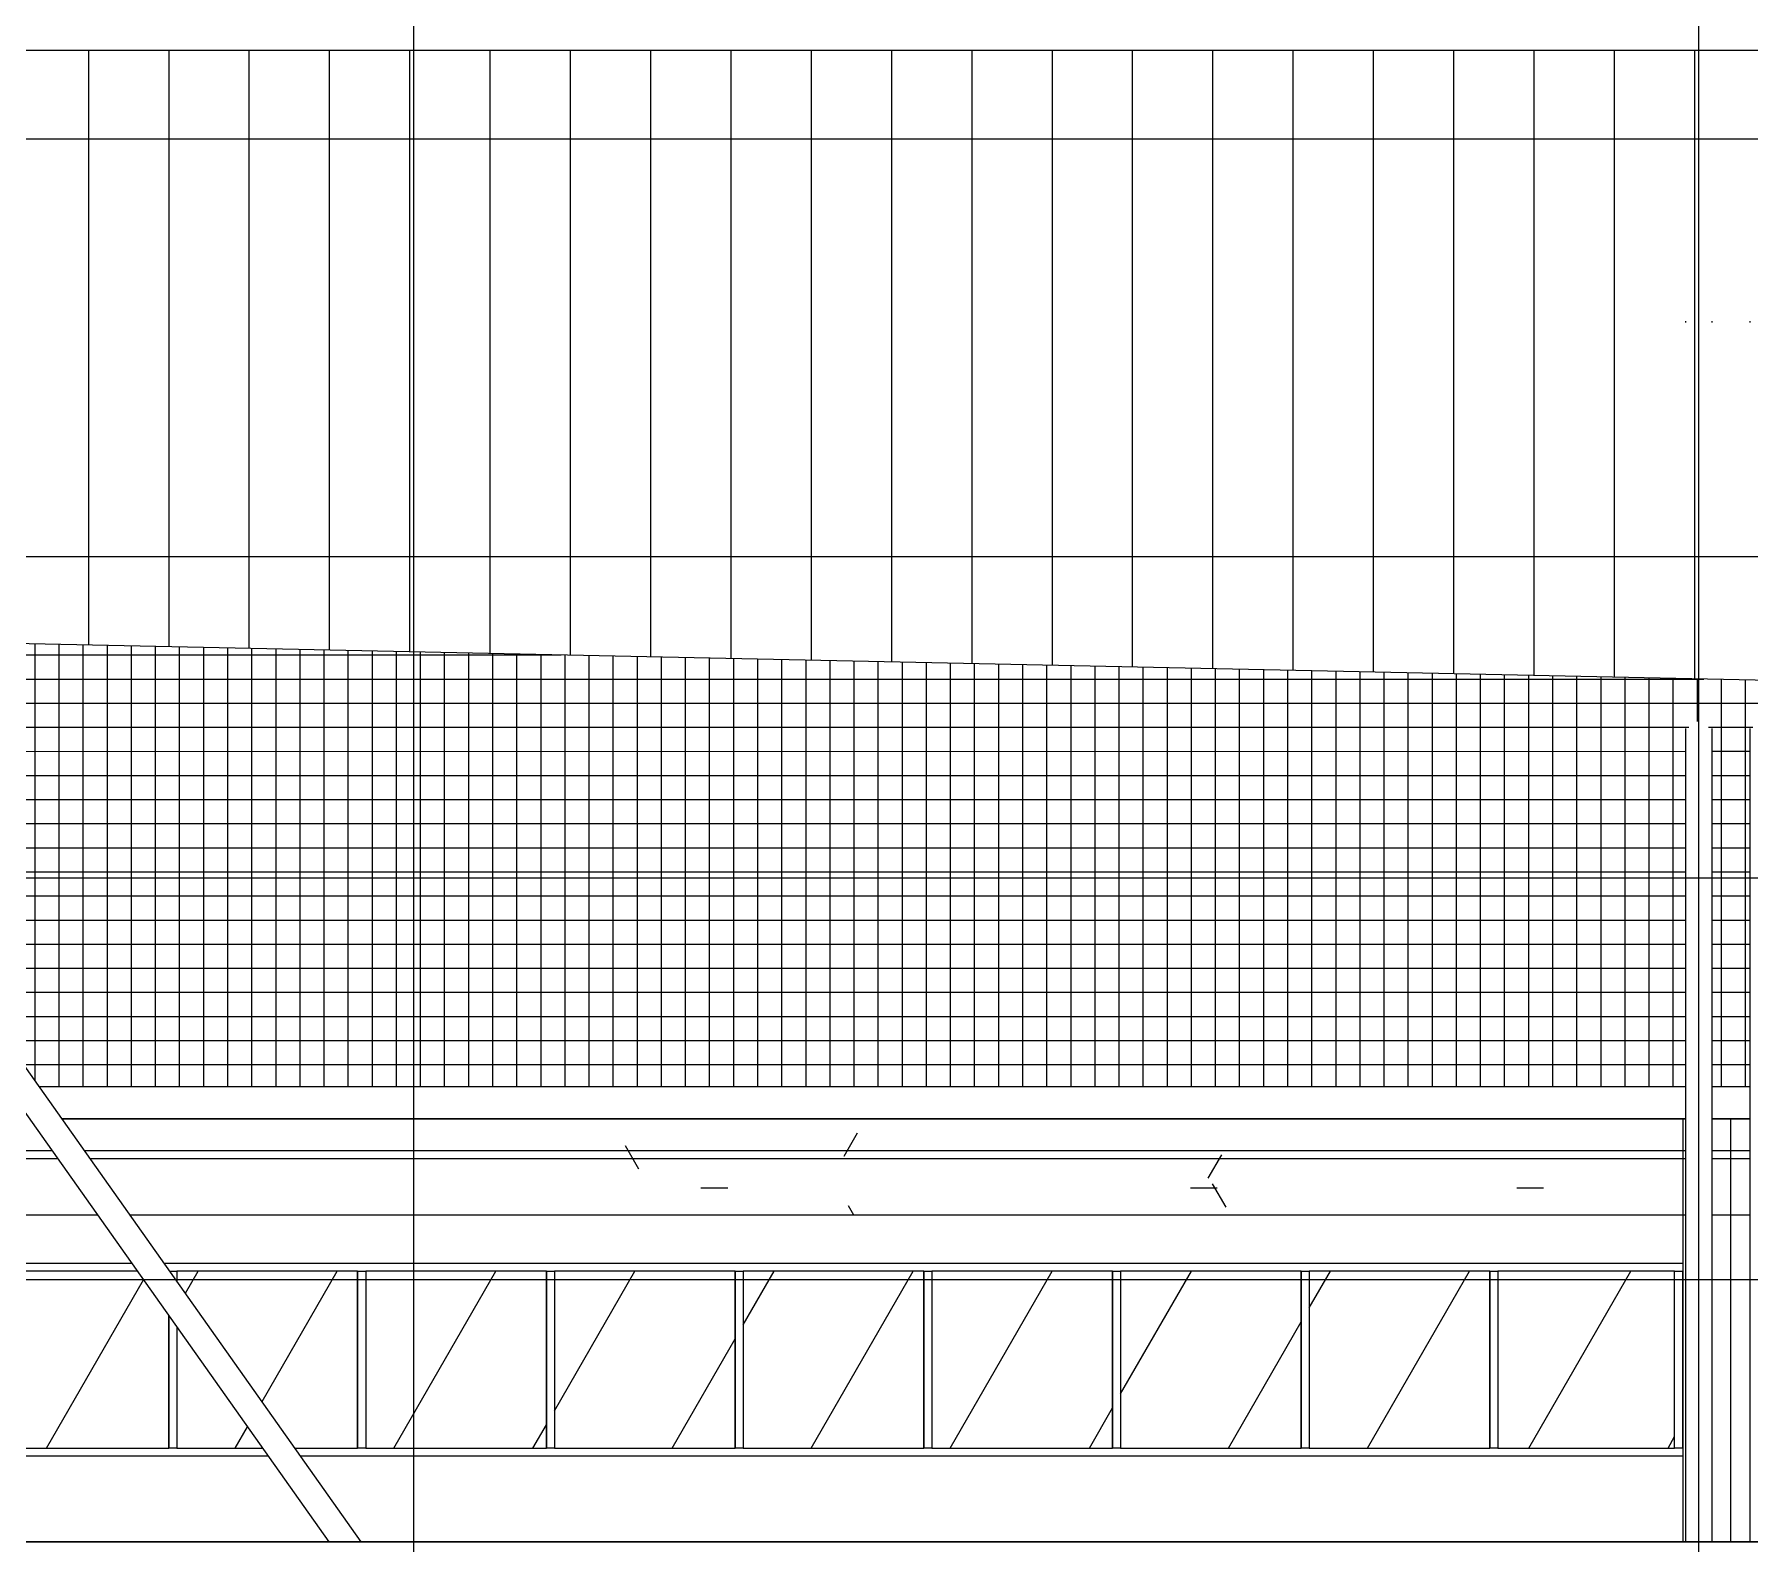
# Model space of a CAD drawing. Extents: x 692141 to 693595, y 1492301 to 1494225.
# Drawn here: x 692441.89 to 692452.58, y 1492381.07 to 1492390.46 of the extents above; entities that cross this region are included whole.
import ezdxf

# ---------------------------------------------------------------- set-up
doc = ezdxf.new("R2010")
doc.units = 0
doc.header["$MEASUREMENT"] = 0
doc.linetypes.add('Centre', pattern=[7937.5, 1587.5, -1190.625, 3968.75, -1190.625])
doc.linetypes.add('Grid Line', pattern=[5556.25, 3175, -793.75, 793.75, -793.75])
for name, color, linetype, lineweight in [('A-COLS', 52, 'Continuous', 5), ('A-FLOR', 192, 'Continuous', 5), ('A-FLOR-LEVL', 8, 'Grid Line', 5), ('A-GLAZ-CURT', 52, 'Continuous', 5), ('A-GLAZ-CWMG', 51, 'Continuous', 5), ('A-WALL-PATT', 111, 'Continuous', 5), ('S-BEAM', 12, 'Continuous', 5), ('S-GRID', 1, 'Continuous', 5)]:
    doc.layers.add(name, color=color, linetype=linetype, lineweight=lineweight)
doc.layers.add('A-WALL', color=2, linetype='Continuous')

# ---------------------------------------------------------------- blocks, each defined once
blk = doc.blocks.new('System Panel - Glazed 2-106318-500_ELEVATION 4')
at = {"layer": 'A-GLAZ-CURT'}
h = blk.add_hatch(dxfattribs=at)
h.set_pattern_fill('FP_84', color=256, style=0, pattern_type=2)
h.set_pattern_definition([(59.99999999999999, (192637.136, 7400), (-649.519052838329, 375.0000000000001), [])])
h.paths.add_polyline_path([(193199.6363112235, 6850.000000000899), (193199.6363112235, 7950.000000000926), (192074.6363112845, 7950.000000000926), (192074.6363112845, 6850.000000000899)], flags=0)
at = {"layer": 'A-GLAZ-CURT', "color": 7}
for p, q in [((193199.6363112236, 7950.000000000934), (192074.6363112846, 7950.000000000934)), ((192074.6363112846, 7950.000000000934), (192074.6363112846, 6850.000000000933)), ((193199.6363112236, 6850.000000000933), (193199.6363112236, 7950.000000000934)), ((192074.6363112846, 6850.000000000933), (193199.6363112236, 6850.000000000933))]:
    blk.add_line(p, q, dxfattribs=at)
blk = doc.blocks.new('System Panel - Glazed 2-V121-500_ELEVATION 4')
at = {"layer": 'A-GLAZ-CURT'}
h = blk.add_hatch(dxfattribs=at)
h.set_pattern_fill('FP_85', color=256, style=0, pattern_type=2)
h.set_pattern_definition([(59.99999999999999, (185587.136, 7400), (-649.519052838329, 375.0000000000001), [])])
h.paths.add_polyline_path([(186149.6363115894, 6850.000000000899), (186149.6363115894, 7950.000000000926), (185024.6363116504, 7950.000000000926), (185024.6363116504, 7888.126542052541), (185759.4042670566, 6850.000000000899), (185921.8274724441, 6850.000000000899)], flags=0)
h.paths.add_polyline_path([(185398.5171797133, 6850.000000000899), (185556.7685406492, 6850.000000000899), (185024.6363116504, 7601.829998492554), (185024.6363116504, 6850.000000000899)], flags=0)
at = {"layer": 'A-GLAZ-CURT', "color": 7}
for p, q in [((186149.6363115894, 7950.000000000934), (185024.6363116505, 7950.000000000934)), ((185024.6363116505, 7950.000000000934), (185024.6363116505, 7888.126542052504)), ((186149.6363115894, 6850.000000000933), (186149.6363115894, 7950.000000000934)), ((185024.6363116505, 7601.829998492513), (185024.6363116505, 6850.000000000933)), ((185024.6363116505, 6850.000000000933), (185557.5799630237, 6850.000000000933)), ((185759.4042670566, 6850.000000000933), (186149.6363115894, 6850.000000000933))]:
    blk.add_line(p, q, dxfattribs=at)
blk = doc.blocks.new('System Panel - Glazed 2-V122-500_ELEVATION 4')
at = {"layer": 'A-GLAZ-CURT'}
h = blk.add_hatch(dxfattribs=at)
h.set_pattern_fill('FP_86', color=256, style=0, pattern_type=2)
h.set_pattern_definition([(59.99999999999999, (184412.136, 7400), (-649.519052838329, 375.0000000000001), [])])
h.paths.add_polyline_path([(184923.3690894711, 6850.000000000899), (184974.6363116503, 6850.000000000899), (184974.6363116503, 7672.473154227283), (184778.2076251855, 7950.000000000926), (183849.6363117113, 7950.000000000926), (183849.6363117113, 6850.000000000899), (184829.8532535009, 6850.000000000899)], flags=0)
at = {"layer": 'A-GLAZ-CURT', "color": 7}
for p, q in [((184778.2076251855, 7950.000000000934), (183849.6363117114, 7950.000000000934)), ((183849.6363117114, 7950.000000000934), (183849.6363117114, 6850.000000000933)), ((184974.6363116504, 6850.000000000933), (184974.6363116504, 7672.473154227295)), ((183849.6363117114, 6850.000000000933), (184974.6363116504, 6850.000000000933))]:
    blk.add_line(p, q, dxfattribs=at)
blk = doc.blocks.new('Rectangular Mullion - 50 x 100mm-36998-500_ELEVATION 4')
at = {"layer": 'A-GLAZ-CWMG', "color": 7}
for p, q in [((215984.6363112844, 7950.000000000934), (216034.6363112844, 7950.000000000934)), ((215984.6363112844, 7950.000000000934), (215984.6363112844, 6850.000000000933)), ((216034.6363112844, 7950.000000000934), (216034.6363112844, 6850.000000000933)), ((216034.6363112844, 6850.000000000933), (215984.6363112844, 6850.000000000933))]:
    blk.add_line(p, q, dxfattribs=at)
blk = doc.blocks.new('Rectangular Mullion - 50 x 100mm-V125-500_ELEVATION 4')
at = {"layer": 'A-GLAZ-CWMG', "color": 7}
for p, q in [((184980.843351593, 7950.000000000934), (185024.6363116504, 7950.000000000934)), ((185024.6363116504, 7950.000000000934), (185024.6363116504, 7888.126542052672)), ((184974.6363116504, 7672.473154227242), (184974.6363116504, 6850.000000000933)), ((185024.6363116504, 7601.82999849267), (185024.6363116504, 6850.000000000933)), ((185024.6363116504, 6850.000000000933), (184974.6363116504, 6850.000000000933))]:
    blk.add_line(p, q, dxfattribs=at)
blk = doc.blocks.new('System Panel - Glazed 2-106319-500_ELEVATION 4')
at = {"layer": 'A-GLAZ-CURT'}
h = blk.add_hatch(dxfattribs=at)
h.set_pattern_fill('FP_87', color=256, style=0, pattern_type=2)
h.set_pattern_definition([(59.99999999999999, (183249.636, 7400), (-649.519052838329, 375.0000000000001), [])])
h.paths.add_polyline_path([(183799.6363117114, 6850.000000000899), (183799.6363117114, 7950.000000000926), (182699.6363114675, 7950.000000000926), (182699.6363114675, 6850.000000000899), (183305.27600879, 6850.000000000899)], flags=0)
at = {"layer": 'A-GLAZ-CURT', "color": 7}
for p, q in [((183799.6363117114, 7950.000000000934), (182699.6363114675, 7950.000000000934)), ((182699.6363114675, 7950.000000000934), (182699.6363114675, 6850.000000000933)), ((183799.6363117114, 6850.000000000933), (183799.6363117114, 7950.000000000934)), ((182699.6363114675, 6850.000000000933), (183799.6363117114, 6850.000000000933))]:
    blk.add_line(p, q, dxfattribs=at)
blk = doc.blocks.new('Rectangular Mullion - 50 x 200mm-37003-500_ELEVATION 4')
at = {"layer": 'A-GLAZ-CWMG', "color": 7}
for p, q in [((65999.63631146737, 7950.000000000934), (66049.63631146737, 7950.000000000934)), ((65999.63631146737, 6850.000000000933), (65999.63631146737, 7950.000000000934)), ((66049.63631146737, 6850.000000000933), (66049.63631146737, 7950.000000000934)), ((66049.63631146737, 6850.000000000933), (65999.63631146737, 6850.000000000933))]:
    blk.add_line(p, q, dxfattribs=at)
blk = doc.blocks.new('HAVI-DC_R19_AR_102_MEZZANINE FLOOR_rvt-2-500_ELEVATION 4')
at = {"layer": 'A-WALL', "color": 7}
for p, q in [((184282.7597698911, 8650), (180717.28892692, 8650)), ((194416.9363114621, 8650), (184485.3954962985, 8650)), ((194816.9363114574, 8650), (194582.3363114622, 8650)), ((182649.6363114676, 8000.000000000934), (184742.8184926644, 8000.000000000934)), ((184945.4542190718, 8000.000000000934), (194399.6363114674, 8000.000000000934)), ((194399.6363114674, 8000.000000000934), (194399.6363114674, 6800.000000000934)), ((185592.9357237169, 6800.000000000934), (182649.6363114676, 6800.000000000934)), ((194399.6363114674, 6800.000000000934), (185794.7933995776, 6800.000000000934))]:
    blk.add_line(p, q, dxfattribs=at)
at = {"lineweight": 5}
for name, p in [('System Panel - Glazed 2-V122-500_ELEVATION 4', (0, 0)), ('Rectangular Mullion - 50 x 100mm-V125-500_ELEVATION 4', (0, 0)), ('System Panel - Glazed 2-V121-500_ELEVATION 4', (0, 0)), ('Rectangular Mullion - 50 x 100mm-36998-500_ELEVATION 4', (-29834.99999969492, 0)), ('System Panel - Glazed 2-106318-500_ELEVATION 4', (-5874.999999695156, 0)), ('Rectangular Mullion - 50 x 100mm-36998-500_ELEVATION 4', (-28659.99999975592, 0)), ('System Panel - Glazed 2-106318-500_ELEVATION 4', (-4699.999999756149, 0)), ('Rectangular Mullion - 50 x 100mm-36998-500_ELEVATION 4', (-27484.99999981688, 0)), ('System Panel - Glazed 2-106318-500_ELEVATION 4', (-3524.999999817074, 0)), ('Rectangular Mullion - 50 x 100mm-36998-500_ELEVATION 4', (-26309.99999987784, 0)), ('System Panel - Glazed 2-106318-500_ELEVATION 4', (-2349.999999878069, 0)), ('Rectangular Mullion - 50 x 100mm-36998-500_ELEVATION 4', (-25134.99999993883, 0)), ('System Panel - Glazed 2-106318-500_ELEVATION 4', (-1174.999999939063, 0)), ('Rectangular Mullion - 50 x 100mm-36998-500_ELEVATION 4', (-23959.99999999979, 0)), ('System Panel - Glazed 2-106318-500_ELEVATION 4', (0, 0)), ('Rectangular Mullion - 50 x 100mm-36998-500_ELEVATION 4', (-22785.00000006078, 0)), ('System Panel - Glazed 2-106319-500_ELEVATION 4', (10549.99999975602, 0)), ('Rectangular Mullion - 50 x 200mm-37003-500_ELEVATION 4', (128350, 0))]:
    blk.add_blockref(name, p, dxfattribs=at)
blk = doc.blocks.new('HAVI-DC_R19_AR_103_LEVEL 2 FLOOR_rvt-2-500_ELEVATION 4')
at = {"layer": 'A-FLOR', "color": 7}
for p, q in [((184308.4498336931, 8900), (194416.9363114621, 8900)), ((194582.3363114622, 8900), (194816.9363114575, 8900)), ((184247.37063737, 8700), (180752.6909261643, 8700)), ((194416.9363114621, 8700), (184450.0063637774, 8700)), ((194816.9363114574, 8700), (194582.3363114622, 8700))]:
    blk.add_line(p, q, dxfattribs=at)
blk = doc.blocks.new('HAVI-DC_R19_AR_120_STRUCTURE_rvt-2-500_ELEVATION 4')
at = {"layer": 'S-BEAM'}
h = blk.add_hatch(dxfattribs=at)
h.set_pattern_fill('FP_109', color=256, style=0, pattern_type=2)
h.set_pattern_definition([(0, (212730.054, 1200), (4064, 1016), [167.64, -2880.36, 167.64, -2880.36, -16256]), (0, (212730.054, 1200), (4064, 1016), [-6096, 167.64, -5928.36, 167.64, -2880.36, -7112]), (0, (212730.054, 1200), (4064, 1016), [-15240, 167.64, -1864.36, 167.64, -4912.36]), (120, (214254.054, 1708), (-2911.881810244989, 3011.527240979959), [167.64, -2880.36, 167.64, -2880.36, -16256]), (120, (214254.054, 1708), (-2911.881810244989, 3011.527240979959), [-6095.999999999999, 167.64, -5928.359999999999, 167.64, -2880.36, -7111.999999999999]), (120, (214254.054, 1708), (-2911.881810244989, 3011.527240979959), [-15240, 167.64, -1864.36, 167.64, -4912.359999999999]), (240, (214762.054, 3740), (-1152.118189755009, -4027.527240979959), [167.64, -2880.36, 167.64, -2880.36, -16256]), (240, (214762.054, 3740), (-1152.118189755009, -4027.527240979959), [-6096, 167.64, -5928.36, 167.64, -2880.36, -7112]), (240, (214762.054, 3740), (-1152.118189755009, -4027.527240979959), [-15240, 167.64, -1864.36, 167.64, -4912.36])])
h.paths.add_polyline_path([(175149.3094896387, 8299.999999999984), (180266.8145154115, 8299.999999999984), (180688.7245451358, 8900.000000000022), (175149.3094896387, 8900.000000000022), (175149.3094896387, 8699.999999999998)], flags=0)
h.paths.add_polyline_path([(218582.3363114622, 8299.999999999984), (228266.8145154116, 8299.999999999984), (228691.6385063436, 8900.000000000022), (218582.3363114622, 8900.000000000022), (218582.3363114622, 8453.56835199019)], flags=0)
h.paths.add_polyline_path([(218367.0656217555, 8299.999999999984), (218416.9363114621, 8299.999999999984), (218416.9363114621, 8900.000000000022), (208308.4498336932, 8900.000000000022), (208733.1194239461, 8299.999999999984), (217843.7553290247, 8299.999999999984)], flags=0)
h.paths.add_polyline_path([(266799.309490436, 8299.999999999984), (266799.309490436, 8900.000000000022), (266582.3363114622, 8900.000000000022), (266582.3363114622, 8299.999999999984)], flags=0)
h.paths.add_polyline_path([(266113.9068396208, 8299.999999999984), (266416.9363114621, 8299.999999999984), (266416.9363114621, 8900.000000000022), (256308.4498336932, 8900.000000000022), (256733.1194239461, 8299.999999999984), (265988.3022602609, 8299.999999999984)], flags=0)
h.paths.add_polyline_path([(180469.4749322098, 8299.999999999984), (184530.4836975386, 8299.999999999984), (184105.8141072858, 8900.000000000022), (180894.2989231416, 8900.000000000022), (180578.2074658319, 8453.56835199019)], flags=0)
h.paths.add_polyline_path([(184733.1194239461, 8299.999999999984), (194416.9363114622, 8299.999999999984), (194416.9363114622, 8900.000000000022), (184308.4498336932, 8900.000000000022), (184624.4264087536, 8453.56835199019)], flags=0)
h.paths.add_polyline_path([(256089.3900905077, 8299.999999999984), (256530.4836975388, 8299.999999999984), (256105.8141072858, 8900.000000000022), (254582.3363114621, 8900.000000000022), (254582.3363114621, 8299.999999999984), (256045.4066983751, 8299.999999999984)], flags=0)
h.paths.add_polyline_path([(254091.584678043, 8299.999999999984), (254416.9363114621, 8299.999999999984), (254416.9363114621, 8900.000000000022), (252894.2989231418, 8900.000000000022), (252469.4749322099, 8299.999999999984), (253428.855234721, 8299.999999999984)], flags=0)
h.paths.add_polyline_path([(194582.3363114622, 8299.999999999984), (194816.9363114574, 8299.999999999984), (194816.9363114574, 8900.000000000022), (194582.3363114622, 8900.000000000022), (194582.3363114622, 8453.56835199019)], flags=0)
h.paths.add_polyline_path([(228469.4749322099, 8299.999999999984), (232530.4836975387, 8299.999999999984), (232105.8141072858, 8900.000000000022), (228894.2989231417, 8900.000000000022), (228578.2074658321, 8453.56835199019)], flags=0)
h.paths.add_polyline_path([(208530.4836975387, 8299.999999999984), (208105.8141072858, 8900.000000000022), (204894.2989231417, 8900.000000000022), (204469.4749322098, 8299.999999999984), (208424.1700598697, 8299.999999999984)], flags=0)
h.paths.add_polyline_path([(251891.8851340635, 8299.999999999984), (252266.8145154117, 8299.999999999984), (252691.6385063436, 8900.000000000022), (242582.3363114621, 8900.000000000022), (242582.3363114621, 8299.999999999984), (251858.9243565285, 8299.999999999984)], flags=0)
h.paths.add_polyline_path([(194982.3363114575, 8299.999999999984), (204266.8145154116, 8299.999999999984), (204691.6385063435, 8900.000000000022), (194982.3363114575, 8900.000000000022), (194982.3363114575, 8453.56835199019)], flags=0)
h.paths.add_polyline_path([(242124.617423815, 8299.999999999984), (242416.9363114621, 8299.999999999984), (242416.9363114621, 8900.000000000022), (232308.4498336932, 8900.000000000022), (232733.1194239461, 8299.999999999984), (241916.0287946427, 8299.999999999984)], flags=0)
at = {"layer": 'S-BEAM', "color": 7}
for p, q in [((184308.4498336932, 8899.999999999998), (194416.9363114622, 8899.999999999998)), ((194582.3363114622, 8899.999999999998), (194816.9363114575, 8899.999999999998)), ((184530.4836975386, 8299.999999999998), (180469.4749322098, 8299.999999999998)), ((194416.9363114621, 8299.999999999998), (184733.1194239461, 8299.999999999998)), ((194816.9363114574, 8299.999999999998), (194582.3363114622, 8299.999999999998))]:
    blk.add_line(p, q, dxfattribs=at)
blk = doc.blocks.new('M_Rectangular Column - 200 x 300mm-V159-500_ELEVATION 4')
at = {"layer": 'A-COLS'}
for p, q in [((194399.6363114674, 8900.000000000002), (194416.9363114622, 8900.000000000002)), ((194399.6363114674, 8900.000000000002), (194399.6363114674, 6266.477146665179)), ((194582.3363114622, 8900.000000000002), (194699.6363114674, 8900.000000000002)), ((194699.6363114674, 6266.477146665178), (194699.6363114674, 8900.000000000002))]:
    blk.add_line(p, q, dxfattribs=at)
blk = doc.blocks.new('Walls 2 - Walls 2-316770-500_ELEVATION 4')
at = {"layer": 'A-WALL-PATT'}
h = blk.add_hatch(dxfattribs=at)
h.set_pattern_fill('FP_49', color=251, style=0, pattern_type=2)
h.set_pattern_definition([(0, (266899.66, 0), (0, 150), []), (90, (266899.66, 0), (-150, 9.184850993605149e-15), [])])
h.paths.add_polyline_path([(230403.2023545645, 9099.999999999663), (231964.2575772018, 9099.999999999663), (230708.7938379066, 10873.79840908402), (230297.9613776032, 10882.4621270318), (229035.9069201188, 9099.999999999663), (230178.0602495746, 9099.999999999663)], flags=0)
h.paths.add_polyline_path([(267399.6784194597, 9099.999999999663), (267399.6784194597, 10100.05362018693), (266582.3363114622, 10117.28989573663), (266582.3363114622, 9099.999999999663), (267034.9228457225, 9099.999999999663)], flags=0)
h.paths.add_polyline_path([(184351.8965942517, 9099.999999999663), (194416.9363114622, 9099.999999999663), (194422.0920828182, 11304.83352236055), (194434.2808010534, 11333.57159757328), (194465.2814898869, 11364.35260641633), (194487.866874337, 11372.8980758004), (194511.4057485874, 11372.8980758004), (194533.9911330374, 11364.35260641637), (194553.7932941595, 11347.93515054565), (194569.2079786273, 11324.90285575119), (194578.9863803801, 11296.52298055719), (194582.3363114622, 11269.05679897612), (194582.3363114622, 9099.999999999663), (194816.9363114574, 9099.999999999663), (194822.0920828134, 11304.83352236044), (194834.2808010474, 11333.57159757154), (194865.2814898822, 11364.35260641627), (194887.8668743322, 11372.89807580037), (194911.4057485826, 11372.8980758004), (194933.9911330327, 11364.35260641633), (194953.7932941547, 11347.93515054568), (194969.2079786226, 11324.90285575119), (194978.9863803753, 11296.52298055664), (194982.3363114575, 11269.0567989764), (194982.3363114575, 9099.999999999663), (204833.2465033205, 9099.999999999663), (206431.2569855506, 11347.14811610781), (206451.389361305, 11360.12131372115), (206491.6162692513, 11378.03770539416), (206535.481548893, 11369.04402118268), (206573.4719991575, 11343.44292353149), (206613.2310564948, 11295.11208163809), (208166.8933036092, 9099.999999999663), (218416.9363114621, 9099.999999999663), (218416.9363114621, 11133.01158465658), (74899.63631066507, 14159.53341040813), (134081.3427552906, 10862.74826084876), (134431.2569855499, 11347.14811610719), (134451.3893613049, 11360.12131372094), (134491.6162692514, 11378.03770539392), (134535.4815488925, 11369.04402118268), (134573.4719991574, 11343.44292353149), (134613.2310564947, 11295.11208163809), (134953.6436132292, 10814.15573644956), (146416.9363114623, 10175.57980812705), (146422.092082818, 11304.83352236016), (146434.2808010535, 11333.57159757331), (146465.281489887, 11364.3526064163), (146487.866874337, 11372.89807580037), (146511.4057485874, 11372.89807580033), (146533.9911330374, 11364.35260641633), (146553.7932941595, 11347.93515054565), (146569.2079786273, 11324.9028557513), (146578.9863803801, 11296.52298055681), (146582.3363114622, 11269.05679897658), (146582.3363114622, 10166.36601054512), (157170.6500664448, 9576.531792449972), (158431.2569855501, 11347.14811610722), (158451.389361305, 11360.12131372101), (158491.6162692514, 11378.03770539402), (158535.4815488928, 11369.04402118268), (158573.4719991574, 11343.44292353149), (158613.2310564948, 11295.11208163809), (159938.7526985987, 9422.33144578243), (165725.033616764, 9099.999999999663), (170416.9363114622, 9099.999999999663), (170422.092082818, 11304.83352236016), (170434.280801053, 11333.57159757269), (170465.2814898869, 11364.35260641627), (170487.8668743369, 11372.89807580037), (170511.4057485873, 11372.89807580044), (170533.9911330375, 11364.3526064163), (170553.7932941595, 11347.93515054572), (170569.2079786273, 11324.90285575123), (170578.9863803801, 11296.52298055702), (170582.3363114623, 11269.05679897658), (170582.3363114623, 9099.999999999663), (180833.2465033205, 9099.999999999663), (182431.2569855503, 11347.14811610746), (182451.389361305, 11360.12131372105), (182491.6162692514, 11378.03770539409), (182535.4815488928, 11369.04402118268), (182573.4719991576, 11343.44292353146), (182613.2310564948, 11295.11208163809), (184166.8933036091, 9099.999999999663)], flags=0)
h.paths.add_polyline_path([(218850.222369865, 9099.999999999663), (228833.271476372, 9100.035270679273), (230098.2824252079, 10886.67299713298), (218582.3363114622, 11129.52359603099), (218582.3363114622, 9099.999999999663), (218825.4801672175, 9099.999999999663)], flags=0)
h.paths.add_polyline_path([(207964.2575772018, 9099.999999999663), (206500.3483715242, 11168.30331996048), (205035.9069201187, 9099.999999999663), (207900.8597671389, 9099.999999999663)], flags=0)
h.paths.add_polyline_path([(266144.9254758683, 9099.999999999663), (266416.9363114621, 9099.999999999663), (266416.9363114621, 10120.77788436218), (255278.148398426, 10355.67489490398), (256166.8933036092, 9099.999999999663), (265988.3022602609, 9099.999999999663)], flags=0)
h.paths.add_polyline_path([(255560.9186412694, 9099.999999999663), (255964.2575772018, 9099.999999999663), (255072.4423313261, 10360.01286601805), (254582.3363114621, 10370.34832081019), (254582.3363114621, 9099.999999999663), (255522.0964056443, 9099.999999999663)], flags=0)
h.paths.add_polyline_path([(254416.9363114621, 9099.999999999663), (254416.9363114621, 10373.83630943581), (253944.8823363343, 10383.79107906041), (253035.9069201188, 9099.999999999663), (254178.0602495722, 9099.999999999663)], flags=0)
h.paths.add_polyline_path([(252833.2465033206, 9099.999999999663), (253745.2033839388, 10388.00194916152), (242582.3363114621, 10623.40674588381), (242582.3363114621, 9099.999999999663), (252382.2346492593, 9099.999999999663)], flags=0)
h.paths.add_polyline_path([(181035.9069201187, 9099.999999999663), (183964.2575772017, 9099.999999999663), (182500.3483715242, 11168.30331996048), (181212.0348378667, 9348.754196807113)], flags=0)
h.paths.add_polyline_path([(242149.0502530566, 9099.999999999663), (242416.9363114621, 9099.999999999663), (242416.9363114621, 10626.89473450936), (230914.4999050066, 10869.46043796998), (232166.8933036092, 9099.999999999663), (241916.0287946427, 9099.999999999663)], flags=0)
h.paths.add_polyline_path([(159727.7995432287, 9434.082834372814), (158500.3483715242, 11168.30331996044), (157365.6204265807, 9565.670743884175), (159554.8710231055, 9443.716016842995)], flags=0)
h.paths.add_polyline_path([(134742.6904578592, 10825.90712503998), (134500.3483715241, 11168.30331996044), (134276.3131154265, 10851.88721228307), (134683.4204792425, 10829.20882749264)], flags=0)
at = {"layer": 'A-WALL', "color": 7}
for p, q in [((218417.4212507786, 11133.0013581583), (74899.6363106652, 14159.53341040811)), ((184166.8933036091, 9099.999999999634), (194416.9363114622, 9099.999999999634)), ((194582.3363114622, 9099.999999999634), (194816.9363114575, 9099.999999999634))]:
    blk.add_line(p, q, dxfattribs=at)
blk = doc.blocks.new('Pipes - PIP165_6___x11_11-V169-500_ELEVATION 4')
at = {"layer": 'S-BEAM', "color": 90, "lineweight": 9}
for p, q in [((186172.4124373496, 6266.477146665162), (182558.3950168715, 11372.58905591557)), ((182495.1409457633, 11175.65954320257), (185969.7750737873, 6266.47714666515))]:
    blk.add_line(p, q, dxfattribs=at)
blk = doc.blocks.new('Pipes - PIP165_6___x11_11-V172-500_ELEVATION 4')
at = {"layer": 'S-BEAM', "color": 90, "lineweight": 9}
for p, q in [((194416.9363114674, 13864.22634139533), (194416.9363114675, 13856.35685766682)), ((194582.3363114674, 13856.35685766644), (194582.3363114674, 13864.22634139495))]:
    blk.add_line(p, q, dxfattribs=at)

msp = doc.modelspace()

# ---------------------------------------------------------------- hatches: boundary and pattern name
at = {"layer": 'A-WALL-PATT'}
h = msp.add_hatch(dxfattribs=at)
h.set_pattern_fill('FP_35', color=8, scale=0.001, style=0, pattern_type=2)
h.set_pattern_definition([(90, (692522.2330944233, 1492374.813383746), (-0.5, 3.061616997868383e-17), [])])
h.paths.add_polyline_path([(692525.1580948428, 1492375.813383746), (692525.1580948428, 1492383.913383747), (692524.6580527348, 1492383.913383747), (692524.6580527348, 1492383.713383746), (692524.5580948428, 1492383.713383746), (692524.5580948428, 1492381.079860893), (692524.7580948428, 1492381.079860893), (692524.7580948428, 1492380.779860893), (692524.7080948428, 1492380.779860893), (692524.7080948428, 1492380.714860893), (692524.7580948428, 1492380.714860893), (692524.7580948428, 1492380.414860893), (692524.5580948428, 1492380.414860893), (692524.5580948428, 1492375.813383746), (692524.7933392691, 1492375.813383746)], flags=0)
h.paths.add_polyline_path([(692525.1580948428, 1492384.913437367), (692525.1580948428, 1492390.363383746), (692332.533052734, 1492390.363383746), (692332.533052734, 1492388.979880426), (692332.658052734, 1492388.972917157), (692464.2182205719, 1492386.200785281), (692464.2304039651, 1492386.209258599), (692464.2700640573, 1492386.212788908), (692464.294438992, 1492386.206464134), (692464.3100176795, 1492386.196613915), (692476.1753527347, 1492385.946395331), (692476.1804510893, 1492386.15822211), (692476.1926169035, 1492386.187003285), (692476.2236979132, 1492386.217888019), (692476.2462832977, 1492386.226433784), (692476.2698221719, 1492386.226433784), (692476.2924075563, 1492386.217888019), (692476.3122097175, 1492386.20146986), (692476.327624402, 1492386.178435979), (692476.3374028037, 1492386.150049416), (692476.3407527348, 1492386.122600736), (692476.3407527348, 1492385.942907342), (692487.8574865154, 1492385.701169205), (692488.2182205719, 1492386.200785281), (692488.2304039651, 1492386.209258599), (692488.268098622, 1492386.213183066), (692488.294438992, 1492386.206464134), (692488.3486876094, 1492386.140934982), (692488.6729163283, 1492385.682844184), (692500.1753527347, 1492385.440278481), (692500.1804510893, 1492386.15822211), (692500.1926169035, 1492386.187003285), (692500.2236979132, 1492386.217888019), (692500.2462832977, 1492386.226433784), (692500.2698221719, 1492386.226433784), (692500.2924075563, 1492386.217888019), (692500.3122097175, 1492386.20146986), (692500.327624402, 1492386.178435979), (692500.3374028037, 1492386.150049416), (692500.3407527348, 1492386.122600736), (692500.3407527348, 1492385.436790492), (692511.5036198073, 1492385.201385695), (692512.188648768, 1492386.177338206), (692512.2038819119, 1492386.200664537), (692512.2167027348, 1492386.214462989), (692512.2499709909, 1492386.227062636), (692512.2724134391, 1492386.227062636), (692512.3076674931, 1492386.205568016), (692512.3274011028, 1492386.177461723), (692512.3500525905, 1492386.139006451), (692513.0365648217, 1492385.169058641), (692524.1753527347, 1492384.934161631), (692524.180340155, 1492385.934230097), (692524.1958224828, 1492385.967301097), (692524.2236979132, 1492385.992552915), (692524.2462832977, 1492386.001644683), (692524.274808285, 1492386.000641645), (692524.3009490959, 1492385.987785993), (692524.327624402, 1492385.952618847), (692524.3374028037, 1492385.92340281), (692524.3407527348, 1492385.89873024), (692524.3407527348, 1492384.930673642), (692524.7933392691, 1492384.921129406)], flags=0)
h.paths.add_polyline_path([(692512.8308587547, 1492385.173396613), (692512.3407527348, 1492385.86584933), (692512.3407527348, 1492385.183732067), (692512.7572025362, 1492385.17494989)], flags=0)
h.paths.add_polyline_path([(692512.1753527347, 1492385.187220056), (692512.1705073279, 1492385.857036667), (692511.7032987596, 1492385.197174825), (692512.0471347371, 1492385.189923943)], flags=0)
h.paths.add_polyline_path([(692488.4672102613, 1492385.687182155), (692488.255845666, 1492385.977564236), (692488.056377801, 1492385.695845874), (692488.4124721177, 1492385.688336485)], flags=0)

# ---------------------------------------------------------------- linework, layer by layer
at = {"layer": 'A-FLOR-LEVL', "linetype": 'Centre'}
for p, q in [((692278.3000830481, 1492389.813383746), (692547.7862502306, 1492389.813383746)), ((692278.3000830481, 1492387.213383747), (692547.7862502306, 1492387.213383747)), ((692278.3000830481, 1492385.213383747), (692547.7862502306, 1492385.213383747)), ((692278.3000830481, 1492382.713383747), (692547.7862502306, 1492382.713383747))]:
    msp.add_line(p, q, dxfattribs=at)
at = {"layer": 'A-WALL-PATT', "color": 8}
for p, q in [((692525.1580948428, 1492390.363383746), (692307.6973162004, 1492390.363383746)), ((692525.1580948428, 1492390.363383746), (692332.533052734, 1492390.363383746)), ((692452.1753527347, 1492386.141226093), (692452.1753527347, 1492381.079860893)), ((692452.3407527348, 1492381.079860893), (692452.3407527348, 1492386.141226093)), ((692452.5753527348, 1492386.141226093), (692452.5753527348, 1492381.079860893)), ((692441.925309727, 1492383.913383747), (692452.1753527347, 1492383.913383747)), ((692452.3407527348, 1492383.913383747), (692452.5753527348, 1492383.913383747)), ((692442.066866257, 1492383.713383746), (692452.1753527347, 1492383.713383746)), ((692452.1753527347, 1492383.713383746), (692442.066866257, 1492383.713383746)), ((692452.3407527348, 1492383.713383746), (692452.5753527348, 1492383.713383746)), ((692452.5753527348, 1492383.713383746), (692452.3407527348, 1492383.713383746)), ((692432.3580527349, 1492381.079860893), (692524.7580948428, 1492381.079860893)), ((692524.7580948428, 1492381.079860893), (692432.3580527349, 1492381.079860893))]:
    msp.add_line(p, q, dxfattribs=at)
at = {"layer": 'S-GRID', "linetype": 'Grid Line'}
for p, q in [((692444.2580527348, 1492366.092463748), (692444.2580527348, 1492428.913383747)), ((692452.2580527348, 1492366.092463748), (692452.2580527348, 1492428.913383747))]:
    msp.add_line(p, q, dxfattribs=at)

# ---------------------------------------------------------------- block references
at = {"layer": 'A-WALL-PATT', "color": 8, "xscale": 0.001, "yscale": 0.001, "zscale": 0.001}
for name, p in [('Walls 2 - Walls 2-316770-500_ELEVATION 4', (692257.7584164233, 1492374.813383746)), ('Pipes - PIP165_6___x11_11-V172-500_ELEVATION 4', (692257.7584164233, 1492374.813383746)), ('Pipes - PIP165_6___x11_11-V172-500_ELEVATION 4', (692258.1584164234, 1492374.813383746)), ('Pipes - PIP165_6___x11_11-V169-500_ELEVATION 4', (692257.7584164233, 1492374.813383746)), ('HAVI-DC_R19_AR_103_LEVEL 2 FLOOR_rvt-2-500_ELEVATION 4', (692257.7584164233, 1492374.813383746)), ('HAVI-DC_R19_AR_120_STRUCTURE_rvt-2-500_ELEVATION 4', (692257.7584164233, 1492374.813383746)), ('M_Rectangular Column - 200 x 300mm-V159-500_ELEVATION 4', (692257.7584164233, 1492374.813383746)), ('HAVI-DC_R19_AR_102_MEZZANINE FLOOR_rvt-2-500_ELEVATION 4', (692257.7584164233, 1492374.813383746))]:
    msp.add_blockref(name, p, dxfattribs=at)

doc.saveas('drawing.dxf')
